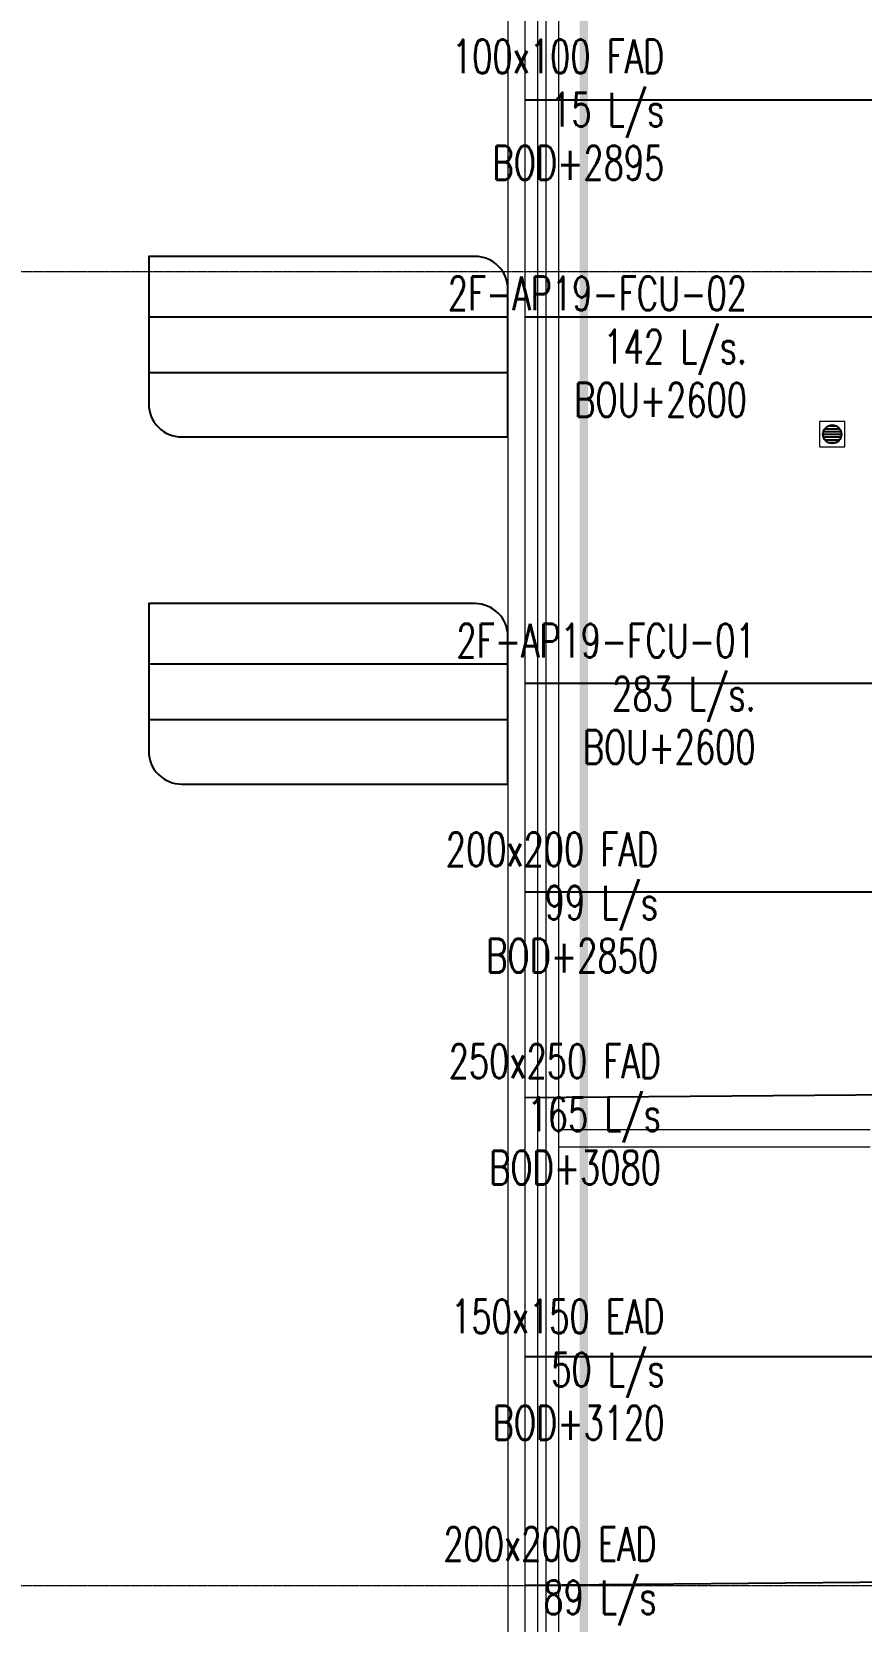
# Model space of a CAD drawing. Header units: millimetres. Extents: x -9226 to 166212, y -13 to 97274.
# Drawn here: x 24324 to 29247, y 43114 to 52547 of the extents above; entities that cross this region are included whole.
import ezdxf

# ---------------------------------------------------------------- set-up
doc = ezdxf.new("R2010")
doc.units = ezdxf.units.MM
doc.linetypes.add('23491-A-XR-GRID$0$23288-XR-Unit GRIDS$0$CENTER2', pattern=[28.575, 19.05, -3.175, 3.175, -3.175])
doc.linetypes.add('23491-XR-AR-2ND FLOOR PLAN$0$1290A0 sheet$0$AUDIT_D_051024121621-1', pattern=[0])
doc.layers.get('0').update_dxf_attribs({"color": 8})
for name, color, linetype in [('0-AC TEXT', 7, 'Continuous'), ('1.INS', 8, 'Continuous'), ('1.STR', 8, 'Continuous'), ('23491-XR-AR-2ND FLOOR PLAN$0$NEC-DR-FIXTURES', 8, 'Continuous'), ('cloud', 15, 'Continuous'), ('FAD', 3, 'Continuous'), ('TAGGING', 7, 'Continuous')]:
    doc.layers.add(name, color=color, linetype=linetype)
for name, color, linetype, lineweight in [('1.TAGGING', 7, 'Continuous', 5), ('1.XREF', 8, 'Continuous', 9), ('23491-A-XR-GRID$0$G-ANNO-GRID', 8, '23491-A-XR-GRID$0$23288-XR-Unit GRIDS$0$CENTER2', 0), ('23491-XR-AR-2ND FLOOR PLAN$0$23491-XR-AR-TYP FLOOR 2ND TO 18TH$0$23491-XR-AR-TYP-FLOOR$0$A-FLOR-HRAL', 8, 'Continuous', 15), ('23491-XR-AR-2ND FLOOR PLAN$0$23491-XR-AR-TYP FLOOR 2ND TO 18TH$0$23491-XR-AR-TYP-FLOOR$0$A-FLOR-PN00', 8, 'Continuous', 5), ('23491-XR-AR-2ND FLOOR PLAN$0$23491-XR-AR-TYP FLOOR 2ND TO 18TH$0$23491-XR-AR-TYP-FLOOR$0$A-FLOR-PN01', 8, 'Continuous', 9), ('23491-XR-AR-2ND FLOOR PLAN$0$23491-XR-AR-TYP-FLOOR$0$A-WALL-CAVI', 8, 'Continuous', 15), ('A-ANNO-DIMS', 8, 'Continuous', 9), ('MH SLAB', 15, 'Continuous', 0)]:
    doc.layers.add(name, color=color, linetype=linetype, lineweight=lineweight)
doc.styles.add('ROMANS', font='isocp.shx', dxfattribs={"width": 0.8})
doc.styles.add('ROMANS100', font='romans.shx', dxfattribs={"width": 0.7, "height": 100})
doc.dimstyles.new('JSE', dxfattribs={"dimtxt": 50, "dimasz": 150, "dimexe": 0.18, "dimexo": 0.0625, "dimgap": 50, "dimtad": 0, "dimdec": 0, "dimrnd": 5, "dimzin": 0, "dimdsep": 46, "dimtxsty": 'ROMANS', "dimcen": 0.09, "dimclrd": 7, "dimclre": 7, "dimclrt": 7, "dimadec": 0, "dimazin": 0, "dimtfac": 1, "dimtdec": 0, "dimtofl": 0, "dimtmove": 0, "dimatfit": 3, "dimfxl": 1, "dimtolj": 1, "dimtzin": 0, "dimarcsym": 1})
doc.dimstyles.new('JSE-1.25', dxfattribs={"dimtxt": 200, "dimasz": 150, "dimexe": 0.18, "dimexo": 0.0625, "dimgap": 20, "dimtad": 1, "dimdec": 0, "dimrnd": 5, "dimzin": 0, "dimdsep": 46, "dimtxsty": 'ROMANS', "dimcen": 0.09, "dimclrd": 256, "dimclre": 256, "dimclrt": 7, "dimadec": 0, "dimazin": 0, "dimtfac": 1, "dimtdec": 0, "dimtofl": 0, "dimtmove": 0, "dimatfit": 3, "dimfxl": 1, "dimtolj": 1, "dimtzin": 0, "dimarcsym": 0})

# ---------------------------------------------------------------- blocks, each defined once
blk = doc.blocks.new('23491-XR-AR-2ND FLOOR PLAN$0$A$C09286910')
at = {"layer": '23491-XR-AR-2ND FLOOR PLAN$0$NEC-DR-FIXTURES', "color": 8}
for p, q in [((-0.0492, -0.0246), (-0.0492, 0.0246)), ((-0.0328, -0.0442), (-0.0328, 0.0442)), ((-0.0164, -0.0525), (-0.0164, 0.0525)), ((0, -0.055), (0, 0.055)), ((0.0164, -0.0525), (0.0164, 0.0525)), ((0.0328, -0.0442), (0.0328, 0.0442)), ((0.0492, -0.0246), (0.0492, 0.0246))]:
    blk.add_line(p, q, dxfattribs=at)
at = {"layer": '23491-XR-AR-2ND FLOOR PLAN$0$NEC-DR-FIXTURES', "color": 8, "lineweight": 0, "ltscale": 0.5}
blk.add_lwpolyline([(-0.075, -0.075), (0.075, -0.075), (0.075, 0.075), (-0.075, 0.075)], close=True, dxfattribs=at)
at = {"layer": '23491-XR-AR-2ND FLOOR PLAN$0$NEC-DR-FIXTURES', "color": 8, "linetype": 'ByBlock'}
blk.add_circle((0, 0), 0.055, dxfattribs=at)
blk = doc.blocks.new('23491-XR-AR-2ND FLOOR PLAN')
at = {"layer": '23491-XR-AR-2ND FLOOR PLAN$0$23491-XR-AR-TYP FLOOR 2ND TO 18TH$0$23491-XR-AR-TYP-FLOOR$0$A-FLOR-HRAL', "color": 8}
for points in [[(33700, 81405), (29250, 81405, 0.414214), (27325, 79480), (27325, 34180)], [(33700, 81355), (29250, 81355, 0.414214), (27375, 79480), (27375, 34180)]]:
    blk.add_lwpolyline(points, format="xyb", dxfattribs=at)
at = {"layer": '23491-XR-AR-2ND FLOOR PLAN$0$23491-XR-AR-TYP FLOOR 2ND TO 18TH$0$23491-XR-AR-TYP-FLOOR$0$A-FLOR-PN00', "color": 8}
blk.add_line((27150, 79480), (27150, 34280), dxfattribs=at)
at = {"layer": '23491-XR-AR-2ND FLOOR PLAN$0$23491-XR-AR-TYP FLOOR 2ND TO 18TH$0$23491-XR-AR-TYP-FLOOR$0$A-FLOR-PN01', "color": 8}
for points in [[(33550, 81480), (29250, 81480, 0.414214), (27250, 79480), (27250, 34180)], [(33700, 81280), (29250, 81280, 0.414214), (27450, 79480), (27450, 34180)]]:
    blk.add_lwpolyline(points, format="xyb", dxfattribs=at)
at = {"layer": '23491-XR-AR-2ND FLOOR PLAN$0$23491-XR-AR-TYP-FLOOR$0$A-WALL-CAVI', "color": 8, "elevation": 0}
blk.add_lwpolyline([(29299.9, 46030), (27450, 46030), (27450, 45930), (29299.9, 45930)], dxfattribs=at)
at = {"layer": '23491-XR-AR-2ND FLOOR PLAN$0$NEC-DR-FIXTURES', "color": 8, "linetype": '23491-XR-AR-2ND FLOOR PLAN$0$1290A0 sheet$0$AUDIT_D_051024121621-1', "xscale": 999.9999999999999, "yscale": 999.9999999999999, "zscale": 999.9999999999999, "rotation": 270}
blk.add_blockref('23491-XR-AR-2ND FLOOR PLAN$0$A$C09286910', (29074.9, 50158.8, 0.2), dxfattribs=at)
blk = doc.blocks.new('23491-A-XR-GRID')
at = {"layer": '23491-A-XR-GRID$0$G-ANNO-GRID', "color": 8, "ltscale": 0.5}
for p, q in [((-8075.9, 51125.3, 0), (56827.8, 51125.3, 0)), ((-8075.9, 43325.3, 0), (56827.8, 43325.3, 0))]:
    blk.add_line(p, q, dxfattribs=at)
blk = doc.blocks.new('XREF')
at = {"layer": 'A-ANNO-DIMS', "color": 8}
blk.add_blockref('23491-XR-AR-2ND FLOOR PLAN', (0, 0), dxfattribs=at)
blk.add_blockref('23491-A-XR-GRID', (0, 0))
blk = doc.blocks.new('I LOVE USTR')
at = {"layer": 'MH SLAB', "const_width": 50}
blk.add_lwpolyline([(43216.4, 17719.1), (44047.4, 12883.2, -0.093317), (43355.2, 12622.3), (12015.4, 7239.6, -0.414199), (10629.5, 8219), (9935.6, 12256.9), (11019.7, 12443.2), (9740.9, 19884.8), (10254.3, 19973), (10238.2, 20067), (12308.6, 20422.8), (10825.9, 29051.1, -0.414214), (11805.3, 30437), (26850, 33022.3), (26850, 34179.9), (27600.4, 34180), (27600.4, 79563.2, -0.414214), (29600.4, 81563.2), (37750, 81563.2), (47799.9, 81563.2, -0.414214), (49799.9, 79563.2), (49799.9, 18850.6), (43216.4, 17719.1)], format="xyb", dxfattribs=at)
blk = doc.blocks.new('A$C32d94600')
at = {"layer": 'cloud', "color": 15}
blk.add_blockref('I LOVE USTR', (-5100, -86375.9, 0), dxfattribs=at)
blk = doc.blocks.new('*U563')
at = {"layer": 'TAGGING', "color": 7, "linetype": 'Continuous', "extrusion": (0.017452, 2.537e-13, 0.999848)}
for p, q in [((1638.6, -276.3, -28.1), (0, -276.4, 0)), ((1638.6, -530.2, -28.1), (0, -530.3, 0))]:
    blk.add_line(p, q, dxfattribs=at)
blk.add_lwpolyline([(0.1, -1488.8), (0, 0), (-673.2, 0, 0.414214), (-823.2, -150.1), (-823.2, -1638.9), (-149.9, -1638.8, 0.414214)], format="xyb", close=True, dxfattribs=at)

msp = doc.modelspace()

# ---------------------------------------------------------------- block references
at = {"layer": '1.STR'}
msp.add_blockref('A$C32d94600', (5100, 86375.3), dxfattribs=at)

# ---------------------------------------------------------------- next in the draw order: block references
at = {"layer": '1.XREF'}
msp.add_blockref('XREF', (0, 0), dxfattribs=at)

# ---------------------------------------------------------------- next in the draw order: linework, layer by layer
at = {"layer": 'FAD', "color": 7, "elevation": 0}
msp.add_lwpolyline([(34268.7, 51373.8), (34268.7, 52142.4), (27250, 52142.4)], dxfattribs=at)

# ---------------------------------------------------------------- next in the draw order: block references
at = {"layer": '1.TAGGING', "xscale": 1.301204819277108, "yscale": 1.301204819277108, "zscale": 1.301204819277108}
for p in [(25017.8, 51213.9, 37.2), (25017.8, 49153.4, 12.7)]:
    msp.add_blockref('*U563', p, dxfattribs=at)

# ---------------------------------------------------------------- next in the draw order: texts
at = {"layer": '0-AC TEXT', "char_height": 200, "attachment_point": 3, "line_spacing_factor": 0.946776, "style": 'ROMANS100'}
for s, insert, width in [('100x100 FAD\\P15 L/s\\PBOD+2895', (28078.2, 52500.9, 0), 2328.667), ('2F-AP19-FCU-02\\P142 L/s. \\PBOU+2600', (28569.1, 51094.2, 24.5), 3514.266), ('2F-AP19-FCU-01\\P283 L/s. \\PBOU+2600', (28620.4, 49033.8, 47.2), 3514.266), ('200x200 FAD\\P99 L/s\\PBOD+2850', (28040.9, 47795, 0), 2328.667), ('250x250 FAD\\P165 L/s\\PBOD+3080', (28058.4, 46538, 0), 2328.667), ('150x150 EAD\\P50 L/s\\PBOD+3120', (28079.2, 45022.8, 0), 2328.667), ('200x200 EAD\\P89 L/s\\PBOD+3100', (28032.8, 43671.5), 2328.667)]:
    msp.add_mtext(s, dxfattribs=dict(at, insert=insert, width=width))

# ---------------------------------------------------------------- next in the draw order: leaders
at = {"layer": '1.INS'}
for points in [[(37805.9, 49569.9, -0.2), (37805.9, 47441.9, -0.2), (27250, 47441.9, -0.2)], [(38482.3, 46306.4, 0), (27250, 46220.7, 0)], [(37303.9, 42645.5, 0), (37303.9, 43418.7, 0), (27250, 43325.3, 0)]]:
    msp.add_leader(points, dimstyle='JSE', override={"dimgap": 50, "dimtad": 0}, dxfattribs=at)
at = {"layer": '1.TAGGING', "color": 6}
for points in [[(32890.4, 50854.3), (27250, 50854.3)], [(37279.8, 50494.5, 0), (37279.8, 48680, 0), (27250, 48680, 0)]]:
    msp.add_leader(points, dimstyle='JSE-1.25', override={"dimgap": 20, "dimtad": 0}, dxfattribs=at)
at = {"layer": 'FAD'}
msp.add_leader([(36675, 44683.4, 0), (27250, 44683.4, 0)], dimstyle='JSE', override={"dimgap": 50, "dimtad": 0}, dxfattribs=at)

doc.saveas('drawing.dxf')
